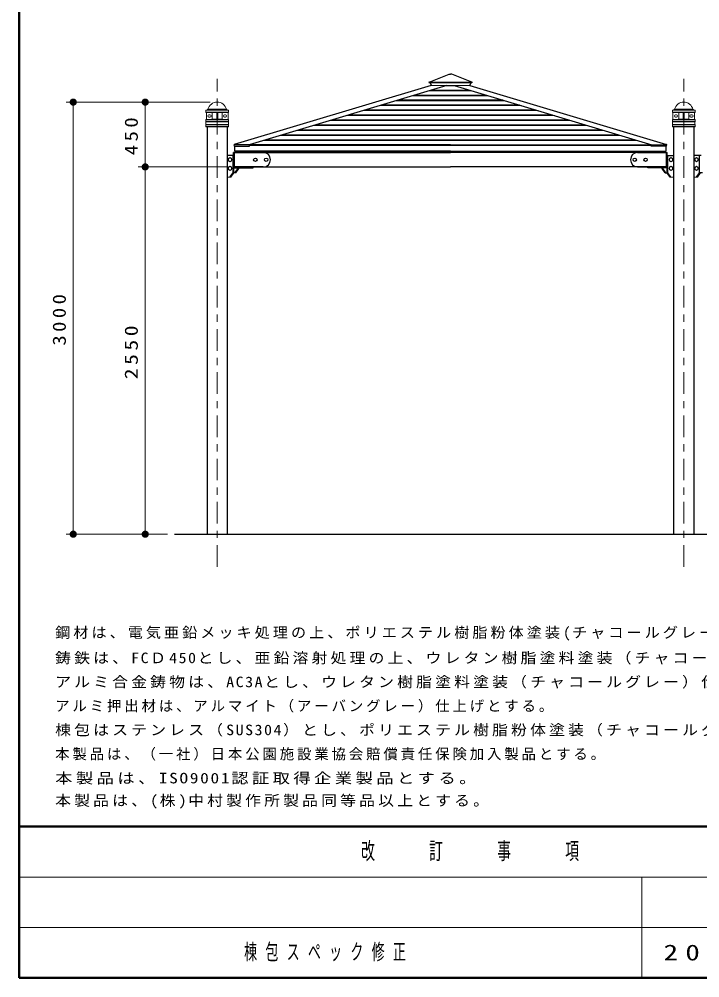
# Model space of a CAD drawing. Units: millimetres on the paper, scale 1:50. Extents: x -365 to 200, y 0 to 257.
# Drawn here: x -365 to -270.5, y 0 to 133.1 of the extents above; entities that cross this region are included whole.
import ezdxf

# ---------------------------------------------------------------- set-up
doc = ezdxf.new("R2010")
doc.units = ezdxf.units.MM
doc.linetypes.add('USER2', pattern=[6, 3, -1, 1, -1])
doc.layers.add('LY_1', color=7, linetype='Continuous', lineweight=25)
doc.layers.add('LY_2', color=7, linetype='Continuous', lineweight=13)
doc.styles.add('ＭＳ ゴシック', font='')
doc.styles.get('ＭＳ ゴシック').set_extended_font_data('MS Gothic')

# ---------------------------------------------------------------- blocks, each defined once
blk = doc.blocks.new('filled_dot')
at = {"color": 0, "linetype": 'Continuous', "lineweight": -2, "const_width": 1.25}
blk.add_lwpolyline([(-0.625, 0, 1), (0.625, 0, 1)], format="xyb", close=True, dxfattribs=at)

msp = doc.modelspace()

# ---------------------------------------------------------------- linework, layer by layer
at = {"layer": 'LY_1', "color": 2}
for p, q in [((-308.072, 124.397), (-305.289, 125.505)), ((-305.289, 125.505), (-305.091, 125.505)), ((-304.892, 125.505), (-305.091, 125.505)), ((-302.109, 124.397), (-304.892, 125.505)), ((-308.083, 124.371), (-308.054, 124.297)), ((-307.92, 124.284), (-307.784, 123.944)), ((-302.262, 124.284), (-302.397, 123.944)), ((-302.098, 124.371), (-302.128, 124.297)), ((-335.091, 114.205), (-336.093, 114.205)), ((-275.091, 114.205), (-274.089, 114.205)), ((-270.291, 114.205), (-271.293, 114.205))]:
    msp.add_line(p, q, dxfattribs=at)
at = {"layer": 'LY_1', "linetype": 'USER2', "lineweight": 13}
for p, q in [((-337.491, 57.091), (-337.491, 124.829)), ((-272.691, 57.091), (-272.691, 124.829))]:
    msp.add_line(p, q, dxfattribs=at)
at = {"layer": 'LY_1', "color": 131}
for p, q in [((-307.762, 123.931), (-335.115, 115.725)), ((-305.596, 123.931), (-333.052, 115.695)), ((-304.585, 123.931), (-277.13, 115.695)), ((-302.42, 123.931), (-275.067, 115.725)), ((-335.076, 115.486), (-335.136, 115.685)), ((-335.091, 112.685), (-335.091, 114.525)), ((-335.076, 115.486), (-332.989, 115.486)), ((-335.011, 114.605), (-305.091, 114.605)), ((-334.991, 114.605), (-334.991, 114.669)), ((-305.091, 114.669), (-334.991, 114.669)), ((-334.111, 114.605), (-334.991, 114.605)), ((-334.911, 114.605), (-334.071, 114.605)), ((-334.055, 114.775), (-334.055, 114.725)), ((-332.989, 115.486), (-333.052, 115.695)), ((-305.091, 114.669), (-275.191, 114.669)), ((-275.171, 114.605), (-305.091, 114.605)), ((-277.192, 115.486), (-277.13, 115.695)), ((-275.105, 115.486), (-277.192, 115.486)), ((-276.127, 114.775), (-276.127, 114.725)), ((-275.271, 114.605), (-276.111, 114.605)), ((-276.071, 114.605), (-275.191, 114.605)), ((-275.191, 114.605), (-275.191, 114.669)), ((-275.105, 115.486), (-275.045, 115.685)), ((-275.091, 112.685), (-275.091, 114.525)), ((-335.091, 112.605), (-335.091, 114.205)), ((-275.091, 112.605), (-275.091, 114.205)), ((-334.476, 112.605), (-335.091, 112.605)), ((-335.011, 112.605), (-305.091, 112.605)), ((-275.171, 112.605), (-305.091, 112.605)), ((-275.706, 112.605), (-275.091, 112.605))]:
    msp.add_line(p, q, dxfattribs=at)
at = {"layer": 'LY_1', "color": 2, "lineweight": 13}
for p, q in [((-308.081, 124.39), (-305.091, 124.39)), ((-308.035, 124.284), (-305.091, 124.284)), ((-307.766, 123.931), (-305.091, 123.931)), ((-302.1, 124.39), (-305.091, 124.39)), ((-302.146, 124.284), (-305.091, 124.284)), ((-302.416, 123.931), (-305.091, 123.931))]:
    msp.add_line(p, q, dxfattribs=at)
at = {"layer": 'LY_1', "color": 12, "lineweight": 13}
for p, q in [((-305.781, 123.876), (-305.091, 123.876)), ((-304.401, 123.876), (-305.091, 123.876)), ((-310.378, 122.497), (-305.091, 122.497)), ((-310.064, 122.591), (-305.091, 122.591)), ((-308.079, 123.186), (-305.091, 123.186)), ((-307.765, 123.281), (-305.091, 123.281)), ((-302.417, 123.281), (-305.091, 123.281)), ((-302.102, 123.186), (-305.091, 123.186)), ((-300.118, 122.591), (-305.091, 122.591)), ((-299.803, 122.497), (-305.091, 122.497)), ((-314.661, 121.212), (-305.091, 121.212)), ((-312.677, 121.807), (-305.091, 121.807)), ((-312.363, 121.901), (-305.091, 121.901)), ((-297.819, 121.901), (-305.091, 121.901)), ((-297.505, 121.807), (-305.091, 121.807)), ((-295.52, 121.212), (-305.091, 121.212)), ((-319.259, 119.832), (-305.091, 119.832)), ((-317.275, 120.428), (-305.091, 120.428)), ((-316.96, 120.522), (-305.091, 120.522)), ((-314.976, 121.117), (-305.091, 121.117)), ((-295.206, 121.117), (-305.091, 121.117)), ((-293.221, 120.522), (-305.091, 120.522)), ((-292.907, 120.428), (-305.091, 120.428)), ((-290.923, 119.832), (-305.091, 119.832)), ((-321.872, 119.048), (-305.091, 119.048)), ((-321.558, 119.143), (-305.091, 119.143)), ((-319.573, 119.738), (-305.091, 119.738)), ((-290.608, 119.738), (-305.091, 119.738)), ((-288.624, 119.143), (-305.091, 119.143)), ((-288.309, 119.048), (-305.091, 119.048)), ((-326.47, 117.669), (-305.091, 117.669)), ((-326.155, 117.763), (-305.091, 117.763)), ((-324.171, 118.359), (-305.091, 118.359)), ((-323.857, 118.453), (-305.091, 118.453)), ((-286.325, 118.453), (-305.091, 118.453)), ((-286.011, 118.359), (-305.091, 118.359)), ((-284.026, 117.763), (-305.091, 117.763)), ((-283.712, 117.669), (-305.091, 117.669)), ((-331.067, 116.29), (-305.091, 116.29)), ((-330.753, 116.384), (-305.091, 116.384)), ((-328.768, 116.979), (-305.091, 116.979)), ((-328.454, 117.074), (-305.091, 117.074)), ((-281.727, 117.074), (-305.091, 117.074)), ((-281.413, 116.979), (-305.091, 116.979)), ((-279.429, 116.384), (-305.091, 116.384)), ((-279.114, 116.29), (-305.091, 116.29))]:
    msp.add_line(p, q, dxfattribs=at)
at = {"layer": 'LY_1', "lineweight": 13}
for p, q in [((-338.491, 121.605), (-358.491, 121.605)), ((-357.491, 61.605), (-357.491, 121.605)), ((-347.491, 112.605), (-347.491, 121.605)), ((-339.071, 120.467), (-339.051, 120.487)), ((-339.071, 120.467), (-339.071, 120.207)), ((-339.071, 120.467), (-335.911, 120.467)), ((-339.071, 120.207), (-335.911, 120.207)), ((-339.071, 120.207), (-339.051, 120.187)), ((-339.051, 120.487), (-335.931, 120.487)), ((-339.051, 120.187), (-338.229, 120.151)), ((-339.051, 120.187), (-335.931, 120.187)), ((-338.991, 120.183), (-338.991, 119.191)), ((-338.889, 120.487), (-338.771, 120.605)), ((-338.771, 120.605), (-336.211, 120.605)), ((-338.641, 119.837), (-338.501, 119.837)), ((-338.191, 120.149), (-337.561, 120.149)), ((-338.191, 120.111), (-338.191, 119.262)), ((-337.561, 120.147), (-337.561, 119.227)), ((-336.791, 120.149), (-337.421, 120.149)), ((-337.421, 120.147), (-337.421, 119.227)), ((-336.791, 120.111), (-336.791, 119.262)), ((-335.931, 120.187), (-336.753, 120.151)), ((-336.341, 119.837), (-336.481, 119.837)), ((-336.093, 120.487), (-336.211, 120.605)), ((-335.991, 120.183), (-335.991, 119.191)), ((-335.931, 120.487), (-335.911, 120.467)), ((-335.931, 120.187), (-335.911, 120.207)), ((-335.911, 120.467), (-335.911, 120.207)), ((-274.271, 120.467), (-274.251, 120.487)), ((-274.271, 120.467), (-274.271, 120.207)), ((-274.271, 120.467), (-271.111, 120.467)), ((-274.271, 120.207), (-271.111, 120.207)), ((-274.271, 120.207), (-274.251, 120.187)), ((-274.251, 120.487), (-271.131, 120.487)), ((-274.251, 120.187), (-273.429, 120.151)), ((-274.251, 120.187), (-271.131, 120.187)), ((-274.191, 120.183), (-274.191, 119.191)), ((-274.089, 120.487), (-273.971, 120.605)), ((-273.971, 120.605), (-271.411, 120.605)), ((-273.841, 119.837), (-273.701, 119.837)), ((-273.391, 120.149), (-272.761, 120.149)), ((-273.391, 120.111), (-273.391, 119.262)), ((-272.761, 120.147), (-272.761, 119.227)), ((-271.991, 120.149), (-272.621, 120.149)), ((-272.621, 120.147), (-272.621, 119.227)), ((-271.991, 120.111), (-271.991, 119.262)), ((-271.131, 120.187), (-271.953, 120.151)), ((-271.541, 119.837), (-271.681, 119.837)), ((-271.293, 120.487), (-271.411, 120.605)), ((-271.191, 120.183), (-271.191, 119.191)), ((-271.131, 120.487), (-271.111, 120.467)), ((-271.131, 120.187), (-271.111, 120.207)), ((-271.111, 120.467), (-271.111, 120.207)), ((-339.031, 119.187), (-339.071, 119.147)), ((-339.071, 119.147), (-335.911, 119.147)), ((-339.071, 119.147), (-339.071, 118.907)), ((-339.071, 118.907), (-335.911, 118.907)), ((-339.071, 118.907), (-339.051, 118.887)), ((-339.051, 118.487), (-339.071, 118.467)), ((-339.051, 118.887), (-335.931, 118.887)), ((-339.051, 118.887), (-339.051, 118.487)), ((-339.051, 118.487), (-335.931, 118.487)), ((-339.031, 119.187), (-338.229, 119.222)), ((-339.031, 119.187), (-335.951, 119.187)), ((-338.641, 119.537), (-338.501, 119.537)), ((-338.191, 119.223), (-337.561, 119.223)), ((-336.791, 119.223), (-337.421, 119.223)), ((-335.951, 119.187), (-336.753, 119.222)), ((-336.341, 119.537), (-336.481, 119.537)), ((-335.951, 119.187), (-335.911, 119.147)), ((-335.911, 118.907), (-335.931, 118.887)), ((-335.931, 118.887), (-335.931, 118.487)), ((-335.931, 118.487), (-335.911, 118.467)), ((-335.911, 119.147), (-335.911, 118.907)), ((-274.231, 119.187), (-274.271, 119.147)), ((-274.271, 119.147), (-271.111, 119.147)), ((-274.271, 119.147), (-274.271, 118.907)), ((-274.271, 118.907), (-271.111, 118.907)), ((-274.271, 118.907), (-274.251, 118.887)), ((-274.251, 118.487), (-274.271, 118.467)), ((-274.251, 118.887), (-271.131, 118.887)), ((-274.251, 118.887), (-274.251, 118.487)), ((-274.251, 118.487), (-271.131, 118.487)), ((-274.231, 119.187), (-273.429, 119.222)), ((-274.231, 119.187), (-271.151, 119.187)), ((-273.841, 119.537), (-273.701, 119.537)), ((-273.391, 119.223), (-272.761, 119.223)), ((-271.991, 119.223), (-272.621, 119.223)), ((-271.151, 119.187), (-271.953, 119.222)), ((-271.541, 119.537), (-271.681, 119.537)), ((-271.151, 119.187), (-271.111, 119.147)), ((-271.111, 118.907), (-271.131, 118.887)), ((-271.131, 118.887), (-271.131, 118.487)), ((-271.131, 118.487), (-271.111, 118.467)), ((-271.111, 119.147), (-271.111, 118.907)), ((-339.071, 118.467), (-335.911, 118.467)), ((-339.071, 118.467), (-339.071, 118.227)), ((-339.071, 118.227), (-335.911, 118.227)), ((-339.071, 118.227), (-339.031, 118.187)), ((-339.031, 118.187), (-335.951, 118.187)), ((-335.911, 118.227), (-335.951, 118.187)), ((-335.911, 118.467), (-335.911, 118.227)), ((-274.271, 118.467), (-271.111, 118.467)), ((-274.271, 118.467), (-274.271, 118.227)), ((-274.271, 118.227), (-271.111, 118.227)), ((-274.271, 118.227), (-274.231, 118.187)), ((-274.231, 118.187), (-271.151, 118.187)), ((-271.111, 118.227), (-271.151, 118.187)), ((-271.111, 118.467), (-271.111, 118.227)), ((-336.011, 112.605), (-348.491, 112.605)), ((-347.491, 61.605), (-347.491, 112.605)), ((-335.593, 111.205), (-336.093, 111.205)), ((-274.588, 111.205), (-274.089, 111.205)), ((-270.793, 111.205), (-271.293, 111.205)), ((-344.409, 61.605), (-358.491, 61.605))]:
    msp.add_line(p, q, dxfattribs=at)
at = {"layer": 'LY_1'}
for p, q in [((-338.889, 118.187), (-338.889, 61.605)), ((-336.093, 118.187), (-336.093, 61.605)), ((-274.089, 118.187), (-274.089, 61.605)), ((-271.293, 118.187), (-271.293, 61.605)), ((-335.031, 114.775), (-335.031, 115.486)), ((-305.091, 114.775), (-335.031, 114.775)), ((-305.091, 114.775), (-275.151, 114.775)), ((-275.151, 114.775), (-275.151, 115.486)), ((-335.296, 111.805), (-335.296, 114.205)), ((-335.169, 111.805), (-335.169, 114.205)), ((-275.013, 111.805), (-275.013, 114.205)), ((-274.886, 111.805), (-274.886, 114.205)), ((-270.496, 111.805), (-270.496, 114.205)), ((-335.028, 111.805), (-334.603, 112.405)), ((-334.9, 111.805), (-334.476, 112.405)), ((-334.603, 112.405), (-334.603, 112.605)), ((-334.476, 112.405), (-334.603, 112.405)), ((-334.476, 112.405), (-334.476, 112.605)), ((-275.706, 112.405), (-275.706, 112.605)), ((-275.706, 112.405), (-275.579, 112.405)), ((-275.281, 111.805), (-275.706, 112.405)), ((-275.579, 112.405), (-275.579, 112.605)), ((-275.154, 111.805), (-275.579, 112.405)), ((-335.72, 111.205), (-335.296, 111.805)), ((-335.593, 111.205), (-335.169, 111.805)), ((-334.9, 111.805), (-335.296, 111.805)), ((-275.281, 111.805), (-274.886, 111.805)), ((-274.588, 111.205), (-275.013, 111.805)), ((-274.461, 111.205), (-274.886, 111.805)), ((-270.92, 111.205), (-270.496, 111.805)), ((-270.793, 111.205), (-270.369, 111.805)), ((-270.1, 111.805), (-270.496, 111.805)), ((-343.409, 61.605), (-137.001, 61.605))]:
    msp.add_line(p, q, dxfattribs=at)
at = {"layer": 'LY_1', "color": 40}
for p, q in [((-331.091, 114.605), (-335.211, 114.605)), ((-335.211, 112.485), (-335.211, 114.605)), ((-279.091, 114.605), (-274.971, 114.605)), ((-274.971, 112.485), (-274.971, 114.605)), ((-331.091, 112.605), (-335.211, 112.605)), ((-335.211, 112.485), (-332.491, 112.485)), ((-332.491, 112.485), (-332.491, 112.605)), ((-279.091, 112.605), (-274.971, 112.605)), ((-277.691, 112.485), (-277.691, 112.605)), ((-274.971, 112.485), (-277.691, 112.485))]:
    msp.add_line(p, q, dxfattribs=at)
at = {"layer": 'LY_1', "color": 4}
for q in [(-335.091, 115.695), (-275.091, 115.695)]:
    msp.add_line((-305.091, 115.695), q, dxfattribs=at)
at = {"layer": 'LY_1', "color": 4, "lineweight": 13}
for p in [(-333.023, 115.6), (-277.158, 115.6)]:
    msp.add_line(p, (-305.091, 115.6), dxfattribs=at)
at = {"layer": 'LY_1', "color": 40}
for centre in [(-332.191, 113.605), (-330.691, 113.605), (-279.491, 113.605), (-277.991, 113.605)]:
    msp.add_circle(centre, 0.24, dxfattribs=at)
at = {"layer": 'LY_1', "color": 2}
for centre, start, end in [((-308.065, 124.379), 111.7, 201.7), ((-308.035, 124.304), 201.7, 270), ((-307.766, 123.951), 196.7, 270), ((-302.416, 123.951), 270, 343.3), ((-302.146, 124.304), 270, 338.3), ((-302.117, 124.379), 338.3, 68.3)]:
    msp.add_arc(centre, 0.02, start, end, dxfattribs=at)
at = {"layer": 'LY_1', "lineweight": 13}
for centre, radius, start, end in [((-337.491, 120.285), 1.319, 14.00253, 165.99746), ((-272.691, 120.285), 1.319, 14.00253, 165.99746), ((-338.641, 119.687), 0.15, 90, 270), ((-338.501, 119.687), 0.15, 270, 90), ((-338.231, 120.111), 0.04, 0, 87.5), ((-337.601, 120.147), 0.04, 0, 90), ((-337.381, 120.147), 0.04, 90, 180), ((-336.751, 120.111), 0.04, 92.5, 180), ((-336.481, 119.687), 0.15, 90, 270), ((-336.341, 119.687), 0.15, 270, 90), ((-273.841, 119.687), 0.15, 90, 270), ((-273.701, 119.687), 0.15, 270, 90), ((-273.431, 120.111), 0.04, 0, 87.5), ((-272.801, 120.147), 0.04, 0, 90), ((-272.581, 120.147), 0.04, 90, 180), ((-271.951, 120.111), 0.04, 92.5, 180), ((-271.681, 119.687), 0.15, 90, 270), ((-271.541, 119.687), 0.15, 270, 90), ((-338.231, 119.262), 0.04, 272.5, 0), ((-337.601, 119.227), 0.04, 270, 0), ((-337.381, 119.227), 0.04, 180, 270), ((-336.751, 119.262), 0.04, 180, 267.5), ((-273.431, 119.262), 0.04, 272.5, 0), ((-272.801, 119.227), 0.04, 270, 0), ((-272.581, 119.227), 0.04, 180, 270), ((-271.951, 119.262), 0.04, 180, 267.5)]:
    msp.add_arc(centre, radius, start, end, dxfattribs=at)
at = {"layer": 'LY_1', "color": 131}
for centre, radius, start, end in [((-335.106, 115.695), 0.032, 106.69924, 196.69924), ((-335.011, 114.525), 0.08, 90, 180), ((-334.111, 114.725), 0.056, 270, 0), ((-276.071, 114.725), 0.056, 180, 270), ((-275.171, 114.525), 0.08, 0, 90), ((-275.076, 115.695), 0.032, 343.30076, 73.30076), ((-335.011, 112.685), 0.08, 180, 270), ((-275.171, 112.685), 0.08, 270, 0)]:
    msp.add_arc(centre, radius, start, end, dxfattribs=at)
at = {"layer": 'LY_1', "color": 40}
for centre, start, end in [((-331.091, 113.605), 270, 90), ((-279.091, 113.605), 90, 270)]:
    msp.add_arc(centre, 1, start, end, dxfattribs=at)
at = {"layer": 'LY_1'}
for centre in [(-335.72, 113.605), (-274.461, 113.605), (-270.92, 113.605), (-335.72, 112.405), (-274.461, 112.405), (-270.92, 112.405)]:
    msp.add_ellipse(centre, major_axis=(0, 0.3), ratio=0.707107, dxfattribs=at)
at = {"layer": 'LY_2', "lineweight": 50}
for p, q in [((-365, 257), (-365, 0)), ((-365, 21), (0, 21)), ((-365, 0), (0, 0))]:
    msp.add_line(p, q, dxfattribs=at)
at = {"layer": 'LY_2'}
for p, q in [((-365, 14), (-238.5, 14)), ((-278.5, 14), (-278.5, 0)), ((-365, 7), (-238.5, 7))]:
    msp.add_line(p, q, dxfattribs=at)

# ---------------------------------------------------------------- block references
at = {"layer": 'LY_1', "lineweight": 13, "xscale": 0.4, "yscale": 0.4}
for p, rotation in [((-357.491, 121.605), 270), ((-347.491, 121.605), 270), ((-347.491, 112.605), 90), ((-347.491, 112.605), 270), ((-357.491, 61.605), 90), ((-347.491, 61.605), 90)]:
    msp.add_blockref('filled_dot', p, dxfattribs=dict(at, rotation=rotation))

# ---------------------------------------------------------------- texts
at = {"layer": 'LY_1', "char_height": 1.833, "attachment_point": 8, "rotation": 90, "style": 'ＭＳ ゴシック'}
for s, insert in [('\\T1.33;\\W1.15;450', (-348.491, 117.105)), ('\\T1.33;\\W1.15;3000', (-358.491, 91.605)), ('\\T1.33;\\W1.2;2550', (-348.491, 87.105))]:
    msp.add_mtext(s, dxfattribs=dict(at, insert=insert))
at = {"layer": 'LY_1', "style": 'ＭＳ ゴシック'}
for s, insert, char_height, attachment_point in [('\\T1.2;\\W1.05;鋼材は、電気亜鉛メッキ処理の上、ポリエステル樹脂粉体塗装(チャコールグレー）仕上げとする。', (-360, 46.837), 1.466, 7), ('\\T1.2;\\W1.1;鋳鉄は、FCＤ450とし、亜鉛溶射処理の上、ウレタン樹脂塗料塗装（チャコールグレー）仕上げとする。', (-360, 43.503), 1.466, 7), ('\\T1.2;\\W1.1;アルミ合金鋳物は、AC3Aとし、ウレタン樹脂塗料塗装（チャコールグレー）仕上げとする。', (-360, 40.17), 1.466, 7), ('\\T1.2;アルミ押出材は、アルマイト（アーバングレー）仕上げとする。', (-360, 36.837), 1.466, 7), ('\\T1.2;\\W1.1;棟包はステンレス（SUS304）とし、ポリエステル樹脂粉体塗装（チャコールグレー）仕上げとする。', (-360, 33.503), 1.466, 7), ('\\T1.2;本製品は、（一社）日本公園施設業協会賠償責任保険加入製品とする。', (-360, 30.17), 1.466, 7), ('\\T1.2;\\W1.2;本製品は、ISO9001認証取得企業製品とする。', (-360, 26.837), 1.466, 7), ('\\T1.2;\\W1.1;本製品は、(株)中村製作所製品同等品以上とする。', (-360, 23.503), 1.466, 7), ('\\T1.64;\\W0.6;棟包スペック修正', (-333.75, 3.5), 2.199, 4), ('\\T1.5;\\W1.35;20.01.20', (-275.5, 3.5), 2.199, 4)]:
    msp.add_mtext(s, dxfattribs=dict(at, insert=insert, char_height=char_height, attachment_point=attachment_point))
at = {"layer": 'LY_2', "color": 4, "insert": (-301.75, 17.5), "char_height": 2.346, "attachment_point": 5, "style": 'ＭＳ ゴシック'}
msp.add_mtext('\\T1.64;\\W0.6;改\u3000\u3000訂\u3000\u3000事\u3000\u3000項', dxfattribs=at)

doc.saveas('drawing.dxf')
